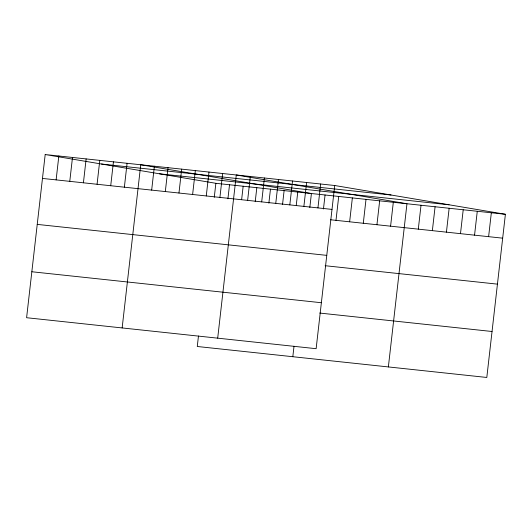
<?xml version="1.0" encoding="UTF-8"?>
<svg xmlns="http://www.w3.org/2000/svg" width="532" height="532" viewBox="0 0 532 532"><rect width="100%" height="100%" fill="white"/><g stroke="black" fill="none" stroke-linecap="round" stroke-linejoin="round"><path stroke-width="0.8" d="M45.193 154.539L26.6 317.717L316.134 348.693L334.728 185.508L45.193 154.539L215.866 183.307L505.4 214.283L486.807 377.461L197.272 346.492L198.469 336.005M56.119 179.889L58.839 155.996M69.772 181.346L72.492 157.459M83.418 182.808L86.137 158.915M97.07 184.265L99.79 160.378M110.716 185.728L113.442 161.841M124.368 187.191L127.088 163.297M122.147 327.938L140.741 164.76L311.413 193.528L309.817 207.533M151.667 190.11L154.386 166.217M165.312 191.567L168.039 167.68M178.965 193.03L181.685 169.136M192.617 194.486L195.337 170.599M206.263 195.949L208.983 172.062M214.27 197.312L215.866 183.307M219.916 197.412L222.635 173.518M227.922 198.775L229.518 184.77M217.694 338.159L236.288 174.981L406.96 203.749L388.367 366.934M241.661 199.407L243.164 186.227M247.626 200.371L250.346 176.484M255.22 201.695L256.816 187.69M261.691 201.881L264.411 177.987M268.866 203.157L270.462 189.153M275.756 203.384L278.475 179.49M282.519 204.614L284.115 190.609M289.814 204.887L292.54 181M296.257 205.252L297.76 192.072M303.878 206.389L306.598 182.503M292.819 356.713L294.016 346.226M317.943 207.899L320.663 184.006M323.463 208.996L325.059 194.991M335.991 220.341L338.711 196.454M349.637 221.804L352.364 197.911M363.289 223.26L366.009 199.374M376.935 224.723L379.662 200.83M390.588 226.18L393.308 202.293M418.298 229.146L421.018 205.259M432.363 230.649L435.083 206.762M446.428 232.158L449.148 208.265M460.486 233.661L463.212 209.768M474.551 235.164L477.271 211.277M488.615 236.667L491.335 212.78M101.512 164.029L391.047 195.005M159.54 173.818L449.075 204.787M42.467 178.426L332.008 209.402M330.365 219.743L502.68 238.17M37.233 224.391L326.768 255.367M325.132 265.707L497.44 284.141M31.84 271.752L321.375 302.728M319.739 313.062L492.047 331.496M334.728 185.508L505.4 214.283"/></g></svg>
